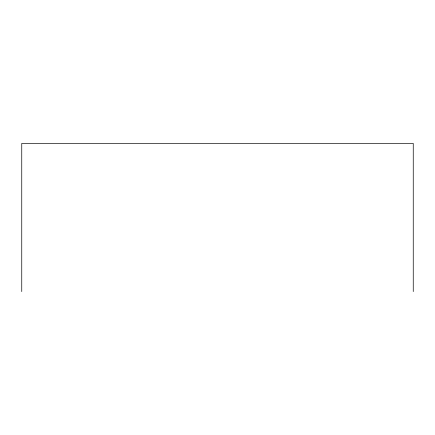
<?xml version="1.0" encoding="UTF-8"?>
<svg xmlns="http://www.w3.org/2000/svg" width="435" height="435" viewBox="0 0 435 435"><rect width="100%" height="100%" fill="white"/><g stroke="black" fill="none" stroke-linecap="round" stroke-linejoin="round"><path stroke-width="0.65" d="M413.25 291.58L413.25 143.419L21.75 143.419L21.75 291.58"/></g></svg>
